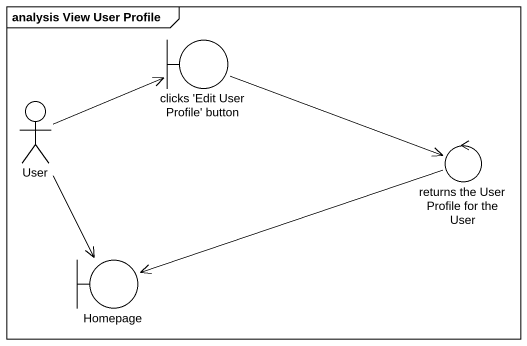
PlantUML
@startuml
mainframe analysis View User Profile
boundary "clicks 'Edit User Profile' button" as clicks_Edit_User_Profile
actor User
control "returns the User Profile for the User" as returns_the_User_Profile
boundary Homepage
clicks_Edit_User_Profile -right-> returns_the_User_Profile
User -right-> clicks_Edit_User_Profile
User --> Homepage
returns_the_User_Profile -left-> Homepage
@enduml
